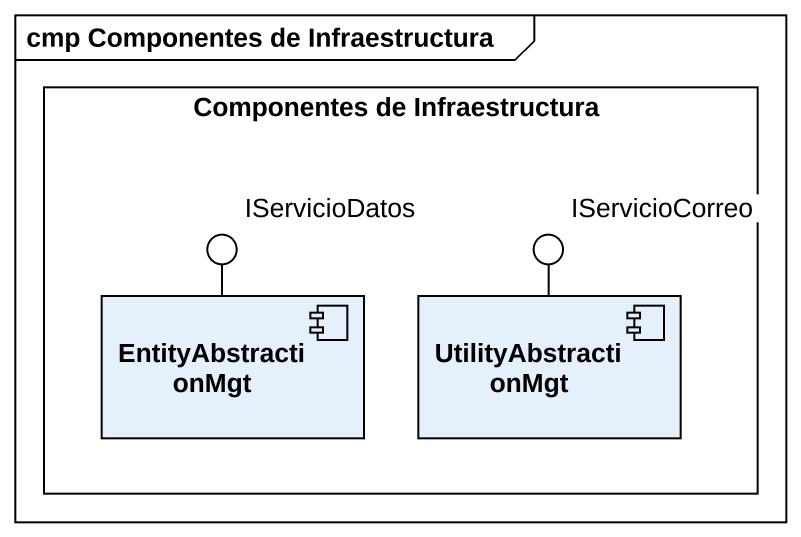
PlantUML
@startuml
mainframe cmp Componentes de Infraestructura
rectangle "Componentes de Infraestructura" as Componentes_de {
  component EntityAbstractionMgt
  component UtilityAbstractionMgt
}
() IServicioDatos
() IServicioCorreo
EntityAbstractionMgt -up- IServicioDatos
UtilityAbstractionMgt -up- IServicioCorreo
@enduml
